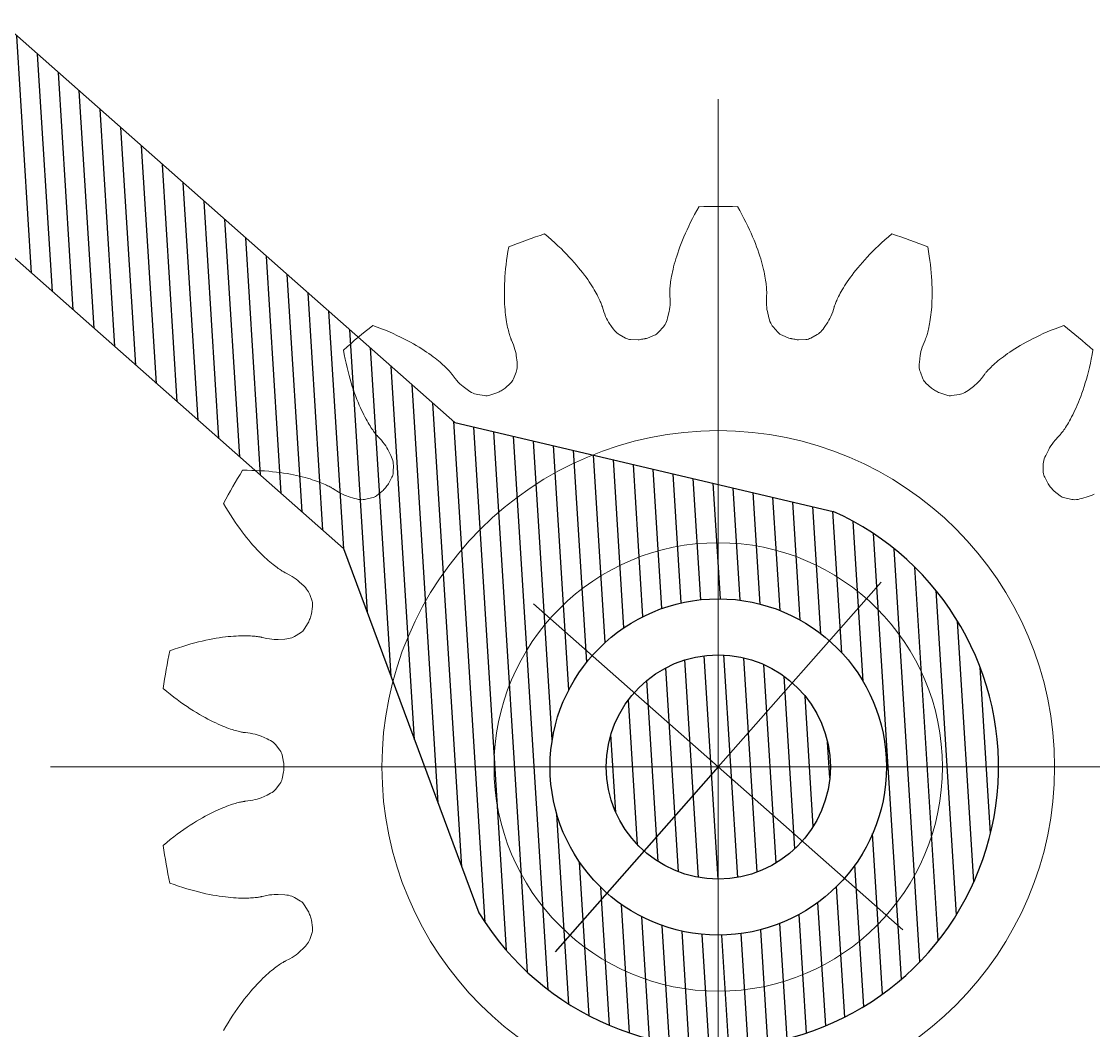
# Model space of a CAD drawing. Header units: millimetres. Extents: x 278858 to 279223, y 218711 to 219074.
# Drawn here: x 278970.84 to 278989.97, y 218970.13 to 218988.13 of the extents above; entities that cross this region are included whole.
import ezdxf

# ---------------------------------------------------------------- set-up
doc = ezdxf.new("R2010")
doc.units = ezdxf.units.MM
doc.header["$LTSCALE"] = 2
doc.linetypes.add('AM_ISO08W050', pattern=[18, 12, -1.5, 3, -1.5])
doc.linetypes.add('AM_ISO08W050x2', pattern=[9, 6, -0.75, 1.5, -0.75])
doc.layers.add('AM_7', color=1, linetype='AM_ISO08W050', lineweight=25)
doc.layers.add('AM_9', color=251, linetype='Continuous', lineweight=15)

# ---------------------------------------------------------------- blocks, each defined once
blk = doc.blocks.new('lancetta sec')
h = blk.add_hatch()
h.set_pattern_fill('_USER', color=256, scale=0.35, angle=45, style=0, pattern_type=0)
h.set_pattern_definition([(45, (-332841.5242, -222688.39116), (-0.2474873734, 0.2474873734), [])])
h.paths.add_polyline_path([(4.776, 1.478), (1.5, 7.59), (1.5, 21.968), (0, 26.237), (-1.5, 21.968), (-1.5, 7.59), (-4.776, 1.478, 1.356354)])
h.paths.add_polyline_path([(-3, 0, -1), (3, 0, -1)], flags=16)
h.paths.add_polyline_path([(2, 0, 1), (-2, 0, 1)], flags=0)
for p, q in [((-1.5, 21.968), (-1.5, 7.59)), ((1.5, 21.968), (1.5, 7.59)), ((-1.5, 7.59), (-4.776, 1.478)), ((1.5, 7.59), (4.776, 1.478))]:
    blk.add_line(p, q)
for radius in [3, 2]:
    blk.add_circle((0, 0), radius)
blk.add_arc((0, 0), 5, 162.8005, 17.1995)
at = {"layer": 'AM_7', "linetype": 'AM_ISO08W050x2'}
for q in [(0, 4.394), (-4.394, 0), (4.394, 0), (0, -4.394)]:
    blk.add_line((0, 0), q, dxfattribs=at)

msp = doc.modelspace()

# ---------------------------------------------------------------- linework, layer by layer
for radius in [30.237, 26.237]:
    msp.add_circle((278983.271, 218974.828), radius)
at = {"layer": 'AM_9'}
for p, q in [((278983.271, 218974.828), (278983.271, 218986.739)), ((278982.889, 218984.751), (278982.85, 218984.68)), ((278982.93, 218984.823), (278982.889, 218984.751)), ((278983.653, 218984.751), (278983.612, 218984.823)), ((278983.692, 218984.68), (278983.653, 218984.751)), ((278982.813, 218984.611), (278982.778, 218984.543)), ((278982.85, 218984.68), (278982.813, 218984.611)), ((278983.729, 218984.611), (278983.692, 218984.68)), ((278983.764, 218984.543), (278983.729, 218984.611)), ((278982.714, 218984.411), (278982.685, 218984.347)), ((278982.745, 218984.476), (278982.714, 218984.411)), ((278982.778, 218984.543), (278982.745, 218984.476)), ((278983.797, 218984.476), (278983.764, 218984.543)), ((278983.828, 218984.411), (278983.797, 218984.476)), ((278983.857, 218984.347), (278983.828, 218984.411)), ((278980.236, 218984.283), (278980.173, 218984.336)), ((278980.297, 218984.23), (278980.236, 218984.283)), ((278980.356, 218984.177), (278980.297, 218984.23)), ((278980.412, 218984.125), (278980.356, 218984.177)), ((278982.632, 218984.223), (278982.609, 218984.164)), ((278982.658, 218984.284), (278982.632, 218984.223)), ((278982.685, 218984.347), (278982.658, 218984.284)), ((278983.884, 218984.284), (278983.857, 218984.347)), ((278983.91, 218984.223), (278983.884, 218984.284)), ((278983.933, 218984.164), (278983.91, 218984.223)), ((278986.186, 218984.177), (278986.13, 218984.125)), ((278986.245, 218984.23), (278986.186, 218984.177)), ((278986.306, 218984.283), (278986.245, 218984.23)), ((278986.369, 218984.336), (278986.306, 218984.283)), ((278979.518, 218984.022), (278979.506, 218983.942)), ((278979.533, 218984.103), (278979.518, 218984.022)), ((278980.466, 218984.074), (278980.412, 218984.125)), ((278980.517, 218984.023), (278980.466, 218984.074)), ((278980.566, 218983.973), (278980.517, 218984.023)), ((278982.547, 218983.995), (278982.53, 218983.942)), ((278982.566, 218984.05), (278982.547, 218983.995)), ((278982.587, 218984.106), (278982.566, 218984.05)), ((278982.609, 218984.164), (278982.587, 218984.106)), ((278983.955, 218984.106), (278983.933, 218984.164)), ((278983.976, 218984.05), (278983.955, 218984.106)), ((278983.995, 218983.995), (278983.976, 218984.05)), ((278984.012, 218983.942), (278983.995, 218983.995)), ((278986.025, 218984.023), (278985.976, 218983.973)), ((278986.077, 218984.074), (278986.025, 218984.023)), ((278986.13, 218984.125), (278986.077, 218984.074)), ((278987.024, 218984.022), (278987.009, 218984.103)), ((278987.036, 218983.942), (278987.024, 218984.022)), ((278979.495, 218983.864), (278979.485, 218983.788)), ((278979.506, 218983.942), (278979.495, 218983.864)), ((278980.613, 218983.924), (278980.566, 218983.973)), ((278980.658, 218983.875), (278980.613, 218983.924)), ((278980.701, 218983.827), (278980.658, 218983.875)), ((278980.741, 218983.78), (278980.701, 218983.827)), ((278982.487, 218983.794), (278982.475, 218983.748)), ((278982.5, 218983.842), (278982.487, 218983.794)), ((278982.514, 218983.891), (278982.5, 218983.842)), ((278982.53, 218983.942), (278982.514, 218983.891)), ((278984.028, 218983.891), (278984.012, 218983.942)), ((278984.042, 218983.842), (278984.028, 218983.891)), ((278984.056, 218983.794), (278984.042, 218983.842)), ((278984.067, 218983.748), (278984.056, 218983.794)), ((278985.842, 218983.827), (278985.801, 218983.78)), ((278985.884, 218983.875), (278985.842, 218983.827)), ((278985.929, 218983.924), (278985.884, 218983.875)), ((278985.976, 218983.973), (278985.929, 218983.924)), ((278987.047, 218983.864), (278987.036, 218983.942)), ((278987.057, 218983.788), (278987.047, 218983.864)), ((278979.471, 218983.642), (278979.465, 218983.572)), ((278979.477, 218983.714), (278979.471, 218983.642)), ((278979.485, 218983.788), (278979.477, 218983.714)), ((278980.78, 218983.734), (278980.741, 218983.78)), ((278980.816, 218983.69), (278980.78, 218983.734)), ((278980.85, 218983.646), (278980.816, 218983.69)), ((278980.883, 218983.603), (278980.85, 218983.646)), ((278980.913, 218983.562), (278980.883, 218983.603)), ((278982.446, 218983.622), (278982.439, 218983.584)), ((278982.455, 218983.662), (278982.446, 218983.622)), ((278982.464, 218983.704), (278982.455, 218983.662)), ((278982.475, 218983.748), (278982.464, 218983.704)), ((278984.078, 218983.704), (278984.067, 218983.748)), ((278984.088, 218983.662), (278984.078, 218983.704)), ((278984.096, 218983.622), (278984.088, 218983.662)), ((278984.103, 218983.584), (278984.096, 218983.622)), ((278985.659, 218983.603), (278985.629, 218983.562)), ((278985.692, 218983.646), (278985.659, 218983.603)), ((278985.726, 218983.69), (278985.692, 218983.646)), ((278985.763, 218983.734), (278985.726, 218983.69)), ((278985.801, 218983.78), (278985.763, 218983.734)), ((278987.065, 218983.714), (278987.057, 218983.788)), ((278987.072, 218983.642), (278987.065, 218983.714)), ((278987.077, 218983.572), (278987.072, 218983.642)), ((278979.458, 218983.438), (278979.456, 218983.374)), ((278979.461, 218983.504), (278979.458, 218983.438)), ((278979.465, 218983.572), (278979.461, 218983.504)), ((278980.942, 218983.522), (278980.913, 218983.562)), ((278980.969, 218983.483), (278980.942, 218983.522)), ((278980.994, 218983.445), (278980.969, 218983.483)), ((278981.017, 218983.409), (278980.994, 218983.445)), ((278982.415, 218983.422), (278982.412, 218983.396)), ((278982.418, 218983.45), (278982.415, 218983.422)), ((278982.422, 218983.481), (278982.418, 218983.45)), ((278982.427, 218983.513), (278982.422, 218983.481)), ((278982.432, 218983.547), (278982.427, 218983.513)), ((278982.439, 218983.584), (278982.432, 218983.547)), ((278984.11, 218983.547), (278984.103, 218983.584)), ((278984.115, 218983.513), (278984.11, 218983.547)), ((278984.12, 218983.481), (278984.115, 218983.513)), ((278984.124, 218983.45), (278984.12, 218983.481)), ((278984.127, 218983.422), (278984.124, 218983.45)), ((278984.13, 218983.396), (278984.127, 218983.422)), ((278985.548, 218983.445), (278985.525, 218983.409)), ((278985.573, 218983.483), (278985.548, 218983.445)), ((278985.6, 218983.522), (278985.573, 218983.483)), ((278985.629, 218983.562), (278985.6, 218983.522)), ((278987.081, 218983.504), (278987.077, 218983.572)), ((278987.084, 218983.438), (278987.081, 218983.504)), ((278987.086, 218983.374), (278987.084, 218983.438)), ((278979.456, 218983.374), (278979.455, 218983.312)), ((278979.455, 218983.312), (278979.455, 218983.252)), ((278979.455, 218983.252), (278979.456, 218983.195)), ((278981.039, 218983.374), (278981.017, 218983.409)), ((278981.059, 218983.34), (278981.039, 218983.374)), ((278981.077, 218983.308), (278981.059, 218983.34)), ((278981.094, 218983.278), (278981.077, 218983.308)), ((278981.11, 218983.249), (278981.094, 218983.278)), ((278981.124, 218983.222), (278981.11, 218983.249)), ((278981.136, 218983.197), (278981.124, 218983.222)), ((278982.408, 218983.329), (278982.407, 218983.311)), ((278982.407, 218983.311), (278982.407, 218983.295)), ((278982.407, 218983.295), (278982.407, 218983.281)), ((278982.407, 218983.281), (278982.407, 218983.269)), ((278982.407, 218983.269), (278982.407, 218983.26)), ((278982.407, 218983.26), (278982.408, 218983.252)), ((278982.409, 218983.349), (278982.408, 218983.329)), ((278982.408, 218983.252), (278982.408, 218983.246)), ((278982.408, 218983.246), (278982.408, 218983.243)), ((278982.408, 218983.243), (278982.413, 218983.155)), ((278982.41, 218983.371), (278982.409, 218983.349)), ((278982.412, 218983.396), (278982.41, 218983.371)), ((278984.129, 218983.155), (278984.134, 218983.243)), ((278984.132, 218983.371), (278984.13, 218983.396)), ((278984.133, 218983.349), (278984.132, 218983.371)), ((278984.134, 218983.329), (278984.133, 218983.349)), ((278984.135, 218983.311), (278984.134, 218983.329)), ((278984.134, 218983.252), (278984.135, 218983.26)), ((278984.134, 218983.246), (278984.134, 218983.252)), ((278984.134, 218983.243), (278984.134, 218983.246)), ((278984.135, 218983.295), (278984.135, 218983.311)), ((278984.135, 218983.281), (278984.135, 218983.295)), ((278984.135, 218983.269), (278984.135, 218983.281)), ((278984.135, 218983.26), (278984.135, 218983.269)), ((278985.418, 218983.222), (278985.406, 218983.197)), ((278985.433, 218983.249), (278985.418, 218983.222)), ((278985.448, 218983.278), (278985.433, 218983.249)), ((278985.465, 218983.308), (278985.448, 218983.278)), ((278985.483, 218983.34), (278985.465, 218983.308)), ((278985.503, 218983.374), (278985.483, 218983.34)), ((278985.525, 218983.409), (278985.503, 218983.374)), ((278987.087, 218983.312), (278987.086, 218983.374)), ((278987.086, 218983.195), (278987.087, 218983.252)), ((278987.087, 218983.252), (278987.087, 218983.312)), ((278979.456, 218983.195), (278979.458, 218983.139)), ((278979.458, 218983.139), (278979.46, 218983.086)), ((278979.46, 218983.086), (278979.464, 218983.034)), ((278979.464, 218983.034), (278979.468, 218982.985)), ((278981.148, 218983.173), (278981.136, 218983.197)), ((278981.158, 218983.151), (278981.148, 218983.173)), ((278981.167, 218983.13), (278981.158, 218983.151)), ((278981.175, 218983.112), (278981.167, 218983.13)), ((278981.181, 218983.095), (278981.175, 218983.112)), ((278981.187, 218983.08), (278981.181, 218983.095)), ((278981.192, 218983.067), (278981.187, 218983.08)), ((278981.196, 218983.056), (278981.192, 218983.067)), ((278981.199, 218983.046), (278981.196, 218983.056)), ((278981.201, 218983.039), (278981.199, 218983.046)), ((278981.203, 218983.034), (278981.201, 218983.039)), ((278981.204, 218983.031), (278981.203, 218983.034)), ((278981.23, 218982.946), (278981.204, 218983.031)), ((278982.411, 218983.067), (278982.407, 218983.027)), ((278982.413, 218983.11), (278982.411, 218983.067)), ((278982.413, 218983.155), (278982.413, 218983.11)), ((278984.129, 218983.11), (278984.129, 218983.155)), ((278984.131, 218983.067), (278984.129, 218983.11)), ((278984.135, 218983.027), (278984.131, 218983.067)), ((278985.338, 218983.031), (278985.312, 218982.946)), ((278985.339, 218983.034), (278985.338, 218983.031)), ((278985.341, 218983.039), (278985.339, 218983.034)), ((278985.343, 218983.046), (278985.341, 218983.039)), ((278985.346, 218983.056), (278985.343, 218983.046)), ((278985.35, 218983.067), (278985.346, 218983.056)), ((278985.355, 218983.08), (278985.35, 218983.067)), ((278985.361, 218983.095), (278985.355, 218983.08)), ((278985.367, 218983.112), (278985.361, 218983.095)), ((278985.375, 218983.13), (278985.367, 218983.112)), ((278985.384, 218983.151), (278985.375, 218983.13)), ((278985.394, 218983.173), (278985.384, 218983.151)), ((278985.406, 218983.197), (278985.394, 218983.173)), ((278987.075, 218982.985), (278987.079, 218983.034)), ((278987.079, 218983.034), (278987.082, 218983.086)), ((278987.082, 218983.086), (278987.084, 218983.139)), ((278987.084, 218983.139), (278987.086, 218983.195)), ((278979.468, 218982.985), (278979.472, 218982.938)), ((278979.472, 218982.938), (278979.477, 218982.893)), ((278979.477, 218982.893), (278979.482, 218982.85)), ((278979.482, 218982.85), (278979.488, 218982.809)), ((278981.245, 218982.904), (278981.23, 218982.946)), ((278981.262, 218982.865), (278981.245, 218982.904)), ((278981.279, 218982.828), (278981.262, 218982.865)), ((278982.368, 218982.84), (278982.359, 218982.806)), ((278982.395, 218982.955), (278982.368, 218982.84)), ((278982.402, 218982.99), (278982.395, 218982.955)), ((278982.407, 218983.027), (278982.402, 218982.99)), ((278984.14, 218982.99), (278984.135, 218983.027)), ((278984.147, 218982.955), (278984.14, 218982.99)), ((278984.174, 218982.84), (278984.147, 218982.955)), ((278984.184, 218982.806), (278984.174, 218982.84)), ((278985.28, 218982.865), (278985.263, 218982.828)), ((278985.297, 218982.904), (278985.28, 218982.865)), ((278985.312, 218982.946), (278985.297, 218982.904)), ((278987.054, 218982.809), (278987.06, 218982.85)), ((278987.06, 218982.85), (278987.065, 218982.893)), ((278987.065, 218982.893), (278987.07, 218982.938)), ((278987.07, 218982.938), (278987.075, 218982.985)), ((278977.186, 218982.675), (278977.108, 218982.703)), ((278977.261, 218982.646), (278977.186, 218982.675)), ((278979.488, 218982.809), (278979.494, 218982.771)), ((278979.494, 218982.771), (278979.501, 218982.735)), ((278979.501, 218982.735), (278979.507, 218982.701)), ((278979.507, 218982.701), (278979.514, 218982.669)), ((278979.514, 218982.669), (278979.521, 218982.639)), ((278981.297, 218982.795), (278981.279, 218982.828)), ((278981.315, 218982.765), (278981.297, 218982.795)), ((278981.38, 218982.666), (278981.315, 218982.765)), ((278981.4, 218982.637), (278981.38, 218982.666)), ((278982.292, 218982.679), (278982.207, 218982.582)), ((278982.308, 218982.698), (278982.292, 218982.679)), ((278982.322, 218982.721), (278982.308, 218982.698)), ((278982.336, 218982.746), (278982.322, 218982.721)), ((278982.348, 218982.775), (278982.336, 218982.746)), ((278982.359, 218982.806), (278982.348, 218982.775)), ((278984.194, 218982.775), (278984.184, 218982.806)), ((278984.207, 218982.746), (278984.194, 218982.775)), ((278984.22, 218982.721), (278984.207, 218982.746)), ((278984.235, 218982.698), (278984.22, 218982.721)), ((278984.25, 218982.679), (278984.235, 218982.698)), ((278984.335, 218982.582), (278984.25, 218982.679)), ((278985.163, 218982.666), (278985.142, 218982.637)), ((278985.227, 218982.765), (278985.163, 218982.666)), ((278985.246, 218982.795), (278985.227, 218982.765)), ((278985.263, 218982.828), (278985.246, 218982.795)), ((278987.021, 218982.639), (278987.028, 218982.669)), ((278987.028, 218982.669), (278987.035, 218982.701)), ((278987.035, 218982.701), (278987.041, 218982.735)), ((278987.041, 218982.735), (278987.048, 218982.771)), ((278987.048, 218982.771), (278987.054, 218982.809)), ((278989.356, 218982.675), (278989.281, 218982.646)), ((278989.434, 218982.703), (278989.356, 218982.675)), ((278977.334, 218982.617), (278977.261, 218982.646)), ((278977.404, 218982.587), (278977.334, 218982.617)), ((278977.473, 218982.557), (278977.404, 218982.587)), ((278977.538, 218982.527), (278977.473, 218982.557)), ((278977.602, 218982.496), (278977.538, 218982.527)), ((278977.663, 218982.466), (278977.602, 218982.496)), ((278977.721, 218982.436), (278977.663, 218982.466)), ((278979.521, 218982.639), (278979.527, 218982.611)), ((278979.527, 218982.611), (278979.534, 218982.585)), ((278979.534, 218982.585), (278979.54, 218982.562)), ((278979.54, 218982.562), (278979.547, 218982.541)), ((278979.547, 218982.541), (278979.553, 218982.521)), ((278979.553, 218982.521), (278979.558, 218982.504)), ((278979.558, 218982.504), (278979.563, 218982.489)), ((278979.563, 218982.489), (278979.568, 218982.476)), ((278979.568, 218982.476), (278979.572, 218982.465)), ((278979.572, 218982.465), (278979.576, 218982.456)), ((278979.576, 218982.456), (278979.579, 218982.449)), ((278981.421, 218982.611), (278981.4, 218982.637)), ((278981.442, 218982.589), (278981.421, 218982.611)), ((278981.463, 218982.57), (278981.442, 218982.589)), ((278981.485, 218982.553), (278981.463, 218982.57)), ((278981.506, 218982.54), (278981.485, 218982.553)), ((278981.619, 218982.479), (278981.506, 218982.54)), ((278981.642, 218982.468), (278981.619, 218982.479)), ((278981.664, 218982.46), (278981.642, 218982.468)), ((278981.686, 218982.455), (278981.664, 218982.46)), ((278981.708, 218982.454), (278981.686, 218982.455)), ((278981.989, 218982.472), (278981.966, 218982.468)), ((278982.01, 218982.478), (278981.989, 218982.472)), ((278982.131, 218982.529), (278982.01, 218982.478)), ((278982.151, 218982.537), (278982.131, 218982.529)), ((278982.171, 218982.549), (278982.151, 218982.537)), ((278982.189, 218982.564), (278982.171, 218982.549)), ((278982.207, 218982.582), (278982.189, 218982.564)), ((278984.353, 218982.564), (278984.335, 218982.582)), ((278984.371, 218982.549), (278984.353, 218982.564)), ((278984.391, 218982.537), (278984.371, 218982.549)), ((278984.411, 218982.529), (278984.391, 218982.537)), ((278984.532, 218982.478), (278984.411, 218982.529)), ((278984.553, 218982.472), (278984.532, 218982.478)), ((278984.576, 218982.468), (278984.553, 218982.472)), ((278984.856, 218982.455), (278984.834, 218982.454)), ((278984.878, 218982.46), (278984.856, 218982.455)), ((278984.9, 218982.468), (278984.878, 218982.46)), ((278984.923, 218982.479), (278984.9, 218982.468)), ((278985.036, 218982.54), (278984.923, 218982.479)), ((278985.057, 218982.553), (278985.036, 218982.54)), ((278985.079, 218982.57), (278985.057, 218982.553)), ((278985.1, 218982.589), (278985.079, 218982.57)), ((278985.121, 218982.611), (278985.1, 218982.589)), ((278985.142, 218982.637), (278985.121, 218982.611)), ((278986.963, 218982.449), (278986.966, 218982.456)), ((278986.966, 218982.456), (278986.97, 218982.465)), ((278986.97, 218982.465), (278986.974, 218982.476)), ((278986.974, 218982.476), (278986.979, 218982.489)), ((278986.979, 218982.489), (278986.984, 218982.504)), ((278986.984, 218982.504), (278986.99, 218982.521)), ((278986.99, 218982.521), (278986.995, 218982.541)), ((278986.995, 218982.541), (278987.002, 218982.562)), ((278987.002, 218982.562), (278987.008, 218982.585)), ((278987.008, 218982.585), (278987.015, 218982.611)), ((278987.015, 218982.611), (278987.021, 218982.639)), ((278988.879, 218982.466), (278988.821, 218982.436)), ((278988.94, 218982.496), (278988.879, 218982.466)), ((278989.004, 218982.527), (278988.94, 218982.496)), ((278989.07, 218982.557), (278989.004, 218982.527)), ((278989.138, 218982.587), (278989.07, 218982.557)), ((278989.208, 218982.617), (278989.138, 218982.587)), ((278989.281, 218982.646), (278989.208, 218982.617)), ((278976.586, 218982.265), (278976.6, 218982.184)), ((278977.778, 218982.405), (278977.721, 218982.436)), ((278977.832, 218982.375), (278977.778, 218982.405)), ((278977.884, 218982.345), (278977.832, 218982.375)), ((278977.933, 218982.316), (278977.884, 218982.345)), ((278977.981, 218982.286), (278977.933, 218982.316)), ((278978.026, 218982.257), (278977.981, 218982.286)), ((278979.579, 218982.449), (278979.581, 218982.444)), ((278979.581, 218982.444), (278979.582, 218982.44)), ((278979.582, 218982.44), (278979.617, 218982.359)), ((278979.617, 218982.359), (278979.632, 218982.317)), ((278979.632, 218982.317), (278979.645, 218982.276)), ((278979.645, 218982.276), (278979.655, 218982.237)), ((278981.84, 218982.448), (278981.708, 218982.454)), ((278981.862, 218982.449), (278981.84, 218982.448)), ((278981.884, 218982.453), (278981.862, 218982.449)), ((278984.68, 218982.449), (278984.658, 218982.453)), ((278984.702, 218982.448), (278984.68, 218982.449)), ((278984.834, 218982.454), (278984.702, 218982.448)), ((278986.887, 218982.237), (278986.897, 218982.276)), ((278986.897, 218982.276), (278986.91, 218982.317)), ((278986.91, 218982.317), (278986.925, 218982.359)), ((278986.925, 218982.359), (278986.96, 218982.44)), ((278986.96, 218982.44), (278986.961, 218982.444)), ((278986.961, 218982.444), (278986.963, 218982.449)), ((278988.562, 218982.286), (278988.517, 218982.257)), ((278988.609, 218982.316), (278988.562, 218982.286)), ((278988.658, 218982.345), (278988.609, 218982.316)), ((278988.71, 218982.375), (278988.658, 218982.345)), ((278988.764, 218982.405), (278988.71, 218982.375)), ((278988.821, 218982.436), (278988.764, 218982.405)), ((278989.942, 218982.184), (278989.956, 218982.265)), ((278976.6, 218982.184), (278976.616, 218982.105)), ((278976.616, 218982.105), (278976.632, 218982.028)), ((278978.068, 218982.229), (278978.026, 218982.257)), ((278978.109, 218982.201), (278978.068, 218982.229)), ((278978.148, 218982.173), (278978.109, 218982.201)), ((278978.184, 218982.146), (278978.148, 218982.173)), ((278978.218, 218982.12), (278978.184, 218982.146)), ((278978.251, 218982.095), (278978.218, 218982.12)), ((278978.281, 218982.07), (278978.251, 218982.095)), ((278979.655, 218982.237), (278979.663, 218982.2)), ((278979.663, 218982.2), (278979.668, 218982.166)), ((278979.668, 218982.166), (278979.682, 218982.048)), ((278986.86, 218982.048), (278986.874, 218982.166)), ((278986.874, 218982.166), (278986.879, 218982.2)), ((278986.879, 218982.2), (278986.887, 218982.237)), ((278988.291, 218982.095), (278988.261, 218982.07)), ((278988.324, 218982.12), (278988.291, 218982.095)), ((278988.358, 218982.146), (278988.324, 218982.12)), ((278988.395, 218982.173), (278988.358, 218982.146)), ((278988.433, 218982.201), (278988.395, 218982.173)), ((278988.474, 218982.229), (278988.433, 218982.201)), ((278988.517, 218982.257), (278988.474, 218982.229)), ((278989.91, 218982.028), (278989.926, 218982.105)), ((278989.926, 218982.105), (278989.942, 218982.184)), ((278976.632, 218982.028), (278976.649, 218981.953)), ((278976.649, 218981.953), (278976.667, 218981.881)), ((278978.309, 218982.047), (278978.281, 218982.07)), ((278978.335, 218982.024), (278978.309, 218982.047)), ((278978.36, 218982.002), (278978.335, 218982.024)), ((278978.382, 218981.981), (278978.36, 218982.002)), ((278978.403, 218981.962), (278978.382, 218981.981)), ((278978.422, 218981.943), (278978.403, 218981.962)), ((278978.439, 218981.926), (278978.422, 218981.943)), ((278978.454, 218981.91), (278978.439, 218981.926)), ((278978.468, 218981.895), (278978.454, 218981.91)), ((278978.48, 218981.882), (278978.468, 218981.895)), ((278978.491, 218981.87), (278978.48, 218981.882)), ((278979.674, 218981.894), (278979.666, 218981.87)), ((278979.68, 218981.92), (278979.674, 218981.894)), ((278979.684, 218981.949), (278979.68, 218981.92)), ((278979.682, 218982.048), (278979.685, 218982.013)), ((278979.686, 218981.98), (278979.684, 218981.949)), ((278979.685, 218982.013), (278979.686, 218981.98)), ((278986.857, 218982.013), (278986.86, 218982.048)), ((278986.857, 218981.98), (278986.857, 218982.013)), ((278986.858, 218981.949), (278986.857, 218981.98)), ((278986.862, 218981.92), (278986.858, 218981.949)), ((278986.868, 218981.894), (278986.862, 218981.92)), ((278986.876, 218981.87), (278986.868, 218981.894)), ((278988.062, 218981.882), (278988.051, 218981.87)), ((278988.074, 218981.895), (278988.062, 218981.882)), ((278988.088, 218981.91), (278988.074, 218981.895)), ((278988.103, 218981.926), (278988.088, 218981.91)), ((278988.12, 218981.943), (278988.103, 218981.926)), ((278988.139, 218981.962), (278988.12, 218981.943)), ((278988.16, 218981.981), (278988.139, 218981.962)), ((278988.182, 218982.002), (278988.16, 218981.981)), ((278988.207, 218982.024), (278988.182, 218982.002)), ((278988.233, 218982.047), (278988.207, 218982.024)), ((278988.261, 218982.07), (278988.233, 218982.047)), ((278989.875, 218981.881), (278989.893, 218981.953)), ((278989.893, 218981.953), (278989.91, 218982.028)), ((278976.667, 218981.881), (278976.685, 218981.811)), ((278976.685, 218981.811), (278976.704, 218981.743)), ((278976.704, 218981.743), (278976.723, 218981.678)), ((278978.5, 218981.859), (278978.491, 218981.87)), ((278978.507, 218981.85), (278978.5, 218981.859)), ((278978.513, 218981.842), (278978.507, 218981.85)), ((278978.518, 218981.836), (278978.513, 218981.842)), ((278978.521, 218981.832), (278978.518, 218981.836)), ((278978.523, 218981.829), (278978.521, 218981.832)), ((278978.576, 218981.759), (278978.523, 218981.829)), ((278978.605, 218981.724), (278978.576, 218981.759)), ((278978.634, 218981.693), (278978.605, 218981.724)), ((278978.663, 218981.665), (278978.634, 218981.693)), ((278979.596, 218981.707), (278979.582, 218981.69)), ((278979.609, 218981.728), (278979.596, 218981.707)), ((278979.619, 218981.751), (278979.609, 218981.728)), ((278979.666, 218981.87), (278979.619, 218981.751)), ((278986.923, 218981.751), (278986.876, 218981.87)), ((278986.934, 218981.728), (278986.923, 218981.751)), ((278986.946, 218981.707), (278986.934, 218981.728)), ((278986.96, 218981.69), (278986.946, 218981.707)), ((278987.908, 218981.693), (278987.879, 218981.665)), ((278987.937, 218981.724), (278987.908, 218981.693)), ((278987.966, 218981.759), (278987.937, 218981.724)), ((278988.019, 218981.829), (278987.966, 218981.759)), ((278988.021, 218981.832), (278988.019, 218981.829)), ((278988.024, 218981.836), (278988.021, 218981.832)), ((278988.029, 218981.842), (278988.024, 218981.836)), ((278988.035, 218981.85), (278988.029, 218981.842)), ((278988.042, 218981.859), (278988.035, 218981.85)), ((278988.051, 218981.87), (278988.042, 218981.859)), ((278989.819, 218981.678), (278989.838, 218981.743)), ((278989.838, 218981.743), (278989.857, 218981.811)), ((278989.857, 218981.811), (278989.875, 218981.881)), ((278976.723, 218981.678), (278976.743, 218981.615)), ((278976.743, 218981.615), (278976.763, 218981.554)), ((278976.763, 218981.554), (278976.783, 218981.495)), ((278978.691, 218981.639), (278978.663, 218981.665)), ((278978.718, 218981.617), (278978.691, 218981.639)), ((278978.813, 218981.546), (278978.718, 218981.617)), ((278978.842, 218981.526), (278978.813, 218981.546)), ((278978.87, 218981.509), (278978.842, 218981.526)), ((278978.898, 218981.495), (278978.87, 218981.509)), ((278979.32, 218981.499), (278979.194, 218981.46)), ((278979.34, 218981.508), (278979.32, 218981.499)), ((278979.36, 218981.519), (278979.34, 218981.508)), ((278979.452, 218981.572), (278979.432, 218981.561)), ((278979.469, 218981.585), (278979.452, 218981.572)), ((278979.567, 218981.674), (278979.469, 218981.585)), ((278979.582, 218981.69), (278979.567, 218981.674)), ((278986.976, 218981.674), (278986.96, 218981.69)), ((278987.073, 218981.585), (278986.976, 218981.674)), ((278987.09, 218981.572), (278987.073, 218981.585)), ((278987.11, 218981.561), (278987.09, 218981.572)), ((278987.202, 218981.508), (278987.182, 218981.519)), ((278987.222, 218981.499), (278987.202, 218981.508)), ((278987.348, 218981.46), (278987.222, 218981.499)), ((278987.672, 218981.509), (278987.644, 218981.495)), ((278987.7, 218981.526), (278987.672, 218981.509)), ((278987.729, 218981.546), (278987.7, 218981.526)), ((278987.824, 218981.617), (278987.729, 218981.546)), ((278987.851, 218981.639), (278987.824, 218981.617)), ((278987.879, 218981.665), (278987.851, 218981.639)), ((278989.759, 218981.495), (278989.779, 218981.554)), ((278989.779, 218981.554), (278989.799, 218981.615)), ((278989.799, 218981.615), (278989.819, 218981.678)), ((278976.783, 218981.495), (278976.804, 218981.439)), ((278976.804, 218981.439), (278976.825, 218981.385)), ((278976.825, 218981.385), (278976.845, 218981.334)), ((278976.845, 218981.334), (278976.866, 218981.284)), ((278978.925, 218981.484), (278978.898, 218981.495)), ((278978.95, 218981.476), (278978.925, 218981.484)), ((278978.975, 218981.471), (278978.95, 218981.476)), ((278979.102, 218981.452), (278978.975, 218981.471)), ((278979.127, 218981.45), (278979.102, 218981.452)), ((278979.151, 218981.45), (278979.127, 218981.45)), ((278979.173, 218981.454), (278979.151, 218981.45)), ((278979.194, 218981.46), (278979.173, 218981.454)), ((278987.369, 218981.454), (278987.348, 218981.46)), ((278987.391, 218981.45), (278987.369, 218981.454)), ((278987.415, 218981.45), (278987.391, 218981.45)), ((278987.44, 218981.452), (278987.415, 218981.45)), ((278987.567, 218981.471), (278987.44, 218981.452)), ((278987.592, 218981.476), (278987.567, 218981.471)), ((278987.617, 218981.484), (278987.592, 218981.476)), ((278987.644, 218981.495), (278987.617, 218981.484)), ((278989.676, 218981.284), (278989.697, 218981.334)), ((278989.697, 218981.334), (278989.718, 218981.385)), ((278989.718, 218981.385), (278989.738, 218981.439)), ((278989.738, 218981.439), (278989.759, 218981.495)), ((278976.866, 218981.284), (278976.887, 218981.237)), ((278976.887, 218981.237), (278976.907, 218981.192)), ((278976.907, 218981.192), (278976.928, 218981.149)), ((278976.928, 218981.149), (278976.948, 218981.109)), ((278989.595, 218981.109), (278989.615, 218981.149)), ((278989.615, 218981.149), (278989.635, 218981.192)), ((278989.635, 218981.192), (278989.655, 218981.237)), ((278989.655, 218981.237), (278989.676, 218981.284)), ((278976.948, 218981.109), (278976.967, 218981.071)), ((278976.967, 218981.071), (278976.987, 218981.034)), ((278976.987, 218981.034), (278977.006, 218981)), ((278977.006, 218981), (278977.024, 218980.968)), ((278977.024, 218980.968), (278977.042, 218980.939)), ((278977.042, 218980.939), (278977.059, 218980.911)), ((278989.483, 218980.911), (278989.5, 218980.939)), ((278989.5, 218980.939), (278989.518, 218980.968)), ((278989.518, 218980.968), (278989.536, 218981)), ((278989.536, 218981), (278989.555, 218981.034)), ((278989.555, 218981.034), (278989.575, 218981.071)), ((278989.575, 218981.071), (278989.595, 218981.109)), ((278977.059, 218980.911), (278977.076, 218980.885)), ((278977.076, 218980.885), (278977.091, 218980.861)), ((278977.091, 218980.861), (278977.106, 218980.839)), ((278977.106, 218980.839), (278977.12, 218980.82)), ((278977.12, 218980.82), (278977.134, 218980.802)), ((278977.134, 218980.802), (278977.146, 218980.786)), ((278977.146, 218980.786), (278977.157, 218980.771)), ((278977.157, 218980.771), (278977.167, 218980.759)), ((278977.167, 218980.759), (278977.176, 218980.748)), ((278977.176, 218980.748), (278977.184, 218980.739)), ((278977.184, 218980.739), (278977.19, 218980.732)), ((278989.352, 218980.732), (278989.359, 218980.739)), ((278989.359, 218980.739), (278989.366, 218980.748)), ((278989.366, 218980.748), (278989.375, 218980.759)), ((278989.375, 218980.759), (278989.385, 218980.771)), ((278989.385, 218980.771), (278989.396, 218980.786)), ((278989.396, 218980.786), (278989.409, 218980.802)), ((278989.409, 218980.802), (278989.422, 218980.82)), ((278989.422, 218980.82), (278989.436, 218980.839)), ((278989.436, 218980.839), (278989.451, 218980.861)), ((278989.451, 218980.861), (278989.467, 218980.885)), ((278989.467, 218980.885), (278989.483, 218980.911)), ((278977.19, 218980.732), (278977.195, 218980.726)), ((278977.195, 218980.726), (278977.199, 218980.722)), ((278977.199, 218980.722), (278977.201, 218980.72)), ((278977.201, 218980.72), (278977.261, 218980.655)), ((278977.261, 218980.655), (278977.29, 218980.621)), ((278977.29, 218980.621), (278977.316, 218980.587)), ((278977.316, 218980.587), (278977.339, 218980.554)), ((278977.339, 218980.554), (278977.359, 218980.522)), ((278989.183, 218980.522), (278989.203, 218980.554)), ((278989.203, 218980.554), (278989.226, 218980.587)), ((278989.226, 218980.587), (278989.252, 218980.621)), ((278989.252, 218980.621), (278989.281, 218980.655)), ((278989.281, 218980.655), (278989.341, 218980.72)), ((278989.341, 218980.72), (278989.343, 218980.722)), ((278989.343, 218980.722), (278989.347, 218980.726)), ((278989.347, 218980.726), (278989.352, 218980.732)), ((278977.359, 218980.522), (278977.376, 218980.491)), ((278977.376, 218980.491), (278977.429, 218980.385)), ((278977.429, 218980.385), (278977.444, 218980.353)), ((278977.444, 218980.353), (278977.456, 218980.322)), ((278989.086, 218980.322), (278989.098, 218980.353)), ((278989.098, 218980.353), (278989.113, 218980.385)), ((278989.113, 218980.385), (278989.166, 218980.491)), ((278989.166, 218980.491), (278989.183, 218980.522)), ((278977.456, 218980.322), (278977.465, 218980.293)), ((278977.465, 218980.293), (278977.471, 218980.264)), ((278977.471, 218980.264), (278977.474, 218980.238)), ((278977.475, 218980.213), (278977.472, 218980.084)), ((278977.474, 218980.238), (278977.475, 218980.213)), ((278989.067, 218980.213), (278989.068, 218980.238)), ((278989.07, 218980.084), (278989.067, 218980.213)), ((278989.068, 218980.238), (278989.071, 218980.264)), ((278989.071, 218980.264), (278989.077, 218980.293)), ((278989.077, 218980.293), (278989.086, 218980.322)), ((278974.869, 218980.12), (278974.786, 218980.121)), ((278974.95, 218980.119), (278974.869, 218980.12)), ((278975.028, 218980.116), (278974.95, 218980.119)), ((278975.105, 218980.112), (278975.028, 218980.116)), ((278975.179, 218980.108), (278975.105, 218980.112)), ((278975.251, 218980.102), (278975.179, 218980.108)), ((278975.321, 218980.095), (278975.251, 218980.102)), ((278975.389, 218980.087), (278975.321, 218980.095)), ((278975.454, 218980.079), (278975.389, 218980.087)), ((278975.518, 218980.07), (278975.454, 218980.079)), ((278975.579, 218980.06), (278975.518, 218980.07)), ((278975.638, 218980.049), (278975.579, 218980.06)), ((278975.694, 218980.038), (278975.638, 218980.049)), ((278975.749, 218980.027), (278975.694, 218980.038)), ((278975.801, 218980.015), (278975.749, 218980.027)), ((278975.851, 218980.003), (278975.801, 218980.015)), ((278975.899, 218979.991), (278975.851, 218980.003)), ((278975.945, 218979.978), (278975.899, 218979.991)), ((278975.988, 218979.965), (278975.945, 218979.978)), ((278977.449, 218979.995), (278977.388, 218979.878)), ((278977.458, 218980.014), (278977.449, 218979.995)), ((278977.465, 218980.036), (278977.458, 218980.014)), ((278977.47, 218980.059), (278977.465, 218980.036)), ((278977.472, 218980.084), (278977.47, 218980.059)), ((278989.072, 218980.059), (278989.07, 218980.084)), ((278989.077, 218980.036), (278989.072, 218980.059)), ((278989.084, 218980.014), (278989.077, 218980.036)), ((278989.094, 218979.995), (278989.084, 218980.014)), ((278989.155, 218979.878), (278989.094, 218979.995)), ((278976.029, 218979.952), (278975.988, 218979.965)), ((278976.068, 218979.94), (278976.029, 218979.952)), ((278976.105, 218979.927), (278976.068, 218979.94)), ((278976.14, 218979.914), (278976.105, 218979.927)), ((278976.172, 218979.902), (278976.14, 218979.914)), ((278976.202, 218979.89), (278976.172, 218979.902)), ((278976.231, 218979.878), (278976.202, 218979.89)), ((278976.257, 218979.867), (278976.231, 218979.878)), ((278976.281, 218979.856), (278976.257, 218979.867)), ((278976.303, 218979.845), (278976.281, 218979.856)), ((278976.323, 218979.835), (278976.303, 218979.845)), ((278976.341, 218979.826), (278976.323, 218979.835)), ((278976.357, 218979.818), (278976.341, 218979.826)), ((278976.371, 218979.81), (278976.357, 218979.818)), ((278976.383, 218979.803), (278976.371, 218979.81)), ((278976.393, 218979.797), (278976.383, 218979.803)), ((278976.401, 218979.792), (278976.393, 218979.797)), ((278976.408, 218979.788), (278976.401, 218979.792)), ((278976.412, 218979.785), (278976.408, 218979.788)), ((278976.415, 218979.783), (278976.412, 218979.785)), ((278976.489, 218979.735), (278976.415, 218979.783)), ((278977.307, 218979.778), (278977.293, 218979.761)), ((278977.376, 218979.859), (278977.361, 218979.842)), ((278977.388, 218979.878), (278977.376, 218979.859)), ((278989.167, 218979.859), (278989.155, 218979.878)), ((278989.181, 218979.842), (278989.167, 218979.859)), ((278989.249, 218979.761), (278989.235, 218979.778)), ((278976.528, 218979.713), (278976.489, 218979.735)), ((278976.566, 218979.693), (278976.528, 218979.713)), ((278976.603, 218979.676), (278976.566, 218979.693)), ((278976.638, 218979.662), (278976.603, 218979.676)), ((278976.671, 218979.651), (278976.638, 218979.662)), ((278976.784, 218979.616), (278976.671, 218979.651)), ((278976.818, 218979.608), (278976.784, 218979.616)), ((278976.851, 218979.601), (278976.818, 218979.608)), ((278976.882, 218979.598), (278976.851, 218979.601)), ((278976.91, 218979.596), (278976.882, 218979.598)), ((278976.937, 218979.598), (278976.91, 218979.596)), ((278976.962, 218979.601), (278976.937, 218979.598)), ((278977.088, 218979.627), (278976.962, 218979.601)), ((278977.112, 218979.633), (278977.088, 218979.627)), ((278977.135, 218979.642), (278977.112, 218979.633)), ((278977.155, 218979.653), (278977.135, 218979.642)), ((278977.172, 218979.665), (278977.155, 218979.653)), ((278977.277, 218979.746), (278977.172, 218979.665)), ((278977.293, 218979.761), (278977.277, 218979.746)), ((278989.265, 218979.746), (278989.249, 218979.761)), ((278989.37, 218979.665), (278989.265, 218979.746)), ((278989.388, 218979.653), (278989.37, 218979.665)), ((278989.408, 218979.642), (278989.388, 218979.653)), ((278989.43, 218979.633), (278989.408, 218979.642)), ((278989.454, 218979.627), (278989.43, 218979.633)), ((278989.58, 218979.601), (278989.454, 218979.627)), ((278989.605, 218979.598), (278989.58, 218979.601)), ((278989.632, 218979.596), (278989.605, 218979.598)), ((278989.661, 218979.598), (278989.632, 218979.596)), ((278989.691, 218979.601), (278989.661, 218979.598)), ((278989.724, 218979.608), (278989.691, 218979.601)), ((278989.758, 218979.616), (278989.724, 218979.608)), ((278989.871, 218979.651), (278989.758, 218979.616)), ((278989.905, 218979.662), (278989.871, 218979.651)), ((278989.94, 218979.676), (278989.905, 218979.662)), ((278989.976, 218979.693), (278989.94, 218979.676)), ((278974.445, 218979.53), (278974.487, 218979.459)), ((278974.487, 218979.459), (278974.529, 218979.39)), ((278974.529, 218979.39), (278974.57, 218979.323)), ((278974.57, 218979.323), (278974.612, 218979.259)), ((278974.612, 218979.259), (278974.653, 218979.197)), ((278974.653, 218979.197), (278974.694, 218979.137)), ((278974.694, 218979.137), (278974.735, 218979.08)), ((278974.735, 218979.08), (278974.776, 218979.025)), ((278974.776, 218979.025), (278974.816, 218978.973)), ((278974.816, 218978.973), (278974.855, 218978.922)), ((278974.855, 218978.922), (278974.894, 218978.874)), ((278974.894, 218978.874), (278974.933, 218978.829)), ((278974.933, 218978.829), (278974.971, 218978.785)), ((278974.971, 218978.785), (278975.008, 218978.744)), ((278975.008, 218978.744), (278975.044, 218978.704)), ((278975.044, 218978.704), (278975.08, 218978.667)), ((278975.08, 218978.667), (278975.114, 218978.632)), ((278975.114, 218978.632), (278975.148, 218978.599)), ((278975.148, 218978.599), (278975.181, 218978.567)), ((278975.181, 218978.567), (278975.213, 218978.538)), ((278975.213, 218978.538), (278975.243, 218978.511)), ((278975.243, 218978.511), (278975.273, 218978.485)), ((278975.273, 218978.485), (278975.301, 218978.461)), ((278975.301, 218978.461), (278975.328, 218978.44)), ((278975.328, 218978.44), (278975.353, 218978.419)), ((278975.353, 218978.419), (278975.378, 218978.401)), ((278975.378, 218978.401), (278975.401, 218978.384)), ((278975.401, 218978.384), (278975.422, 218978.368)), ((278975.422, 218978.368), (278975.442, 218978.355)), ((278975.442, 218978.355), (278975.461, 218978.342)), ((278975.461, 218978.342), (278975.478, 218978.331)), ((278975.478, 218978.331), (278975.493, 218978.322)), ((278975.493, 218978.322), (278975.507, 218978.313)), ((278975.507, 218978.313), (278975.519, 218978.306)), ((278975.519, 218978.306), (278975.529, 218978.301)), ((278975.529, 218978.301), (278975.538, 218978.296)), ((278975.538, 218978.296), (278975.544, 218978.293)), ((278975.544, 218978.293), (278975.549, 218978.29)), ((278975.549, 218978.29), (278975.553, 218978.289)), ((278975.553, 218978.289), (278975.631, 218978.248)), ((278975.631, 218978.248), (278975.67, 218978.226)), ((278975.67, 218978.226), (278975.706, 218978.203)), ((278975.706, 218978.203), (278975.739, 218978.18)), ((278975.739, 218978.18), (278975.768, 218978.156)), ((278975.768, 218978.156), (278975.795, 218978.133)), ((278975.795, 218978.133), (278975.881, 218978.052)), ((278975.881, 218978.052), (278975.906, 218978.027)), ((278975.906, 218978.027), (278975.928, 218978.002)), ((278975.928, 218978.002), (278975.946, 218977.977)), ((278975.946, 218977.977), (278975.961, 218977.953)), ((278975.961, 218977.953), (278975.974, 218977.929)), ((278975.974, 218977.929), (278975.983, 218977.906)), ((278975.983, 218977.906), (278976.024, 218977.784)), ((278976.033, 218977.692), (278976.015, 218977.561)), ((278976.024, 218977.784), (278976.031, 218977.759)), ((278976.031, 218977.759), (278976.034, 218977.736)), ((278976.035, 218977.713), (278976.033, 218977.692)), ((278976.034, 218977.736), (278976.035, 218977.713)), ((278976.01, 218977.54), (278976.003, 218977.518)), ((278976.015, 218977.561), (278976.01, 218977.54)), ((278975.956, 218977.399), (278975.886, 218977.288)), ((278975.966, 218977.419), (278975.956, 218977.399)), ((278975.974, 218977.44), (278975.966, 218977.419)), ((278974.193, 218977.102), (278974.13, 218977.089)), ((278974.253, 218977.113), (278974.193, 218977.102)), ((278974.312, 218977.124), (278974.253, 218977.113)), ((278974.369, 218977.133), (278974.312, 218977.124)), ((278974.425, 218977.141), (278974.369, 218977.133)), ((278974.478, 218977.147), (278974.425, 218977.141)), ((278974.529, 218977.153), (278974.478, 218977.147)), ((278974.578, 218977.158), (278974.529, 218977.153)), ((278974.625, 218977.162), (278974.578, 218977.158)), ((278974.67, 218977.164), (278974.625, 218977.162)), ((278974.713, 218977.166), (278974.67, 218977.164)), ((278974.754, 218977.168), (278974.713, 218977.166)), ((278974.793, 218977.168), (278974.754, 218977.168)), ((278974.83, 218977.168), (278974.793, 218977.168)), ((278974.865, 218977.168), (278974.83, 218977.168)), ((278974.898, 218977.167), (278974.865, 218977.168)), ((278974.928, 218977.166), (278974.898, 218977.167)), ((278974.957, 218977.164), (278974.928, 218977.166)), ((278974.983, 218977.162), (278974.957, 218977.164)), ((278975.007, 218977.159), (278974.983, 218977.162)), ((278975.029, 218977.157), (278975.007, 218977.159)), ((278975.049, 218977.155), (278975.029, 218977.157)), ((278975.067, 218977.152), (278975.049, 218977.155)), ((278975.083, 218977.15), (278975.067, 218977.152)), ((278975.097, 218977.147), (278975.083, 218977.15)), ((278975.108, 218977.145), (278975.097, 218977.147)), ((278975.118, 218977.143), (278975.108, 218977.145)), ((278975.125, 218977.141), (278975.118, 218977.143)), ((278975.131, 218977.14), (278975.125, 218977.141)), ((278975.134, 218977.139), (278975.131, 218977.14)), ((278975.22, 218977.119), (278975.134, 218977.139)), ((278975.264, 218977.112), (278975.22, 218977.119)), ((278975.307, 218977.106), (278975.264, 218977.112)), ((278975.347, 218977.103), (278975.307, 218977.106)), ((278975.384, 218977.102), (278975.347, 218977.103)), ((278975.42, 218977.103), (278975.384, 218977.102)), ((278975.538, 218977.109), (278975.42, 218977.103)), ((278975.573, 218977.112), (278975.538, 218977.109)), ((278975.606, 218977.118), (278975.573, 218977.112)), ((278975.636, 218977.125), (278975.606, 218977.118)), ((278975.663, 218977.133), (278975.636, 218977.125)), ((278975.688, 218977.144), (278975.663, 218977.133)), ((278975.71, 218977.156), (278975.688, 218977.144)), ((278975.82, 218977.223), (278975.71, 218977.156)), ((278975.84, 218977.237), (278975.82, 218977.223)), ((278975.858, 218977.253), (278975.84, 218977.237)), ((278975.874, 218977.27), (278975.858, 218977.253)), ((278975.886, 218977.288), (278975.874, 218977.27)), ((278973.566, 218976.928), (278973.488, 218976.899)), ((278973.642, 218976.954), (278973.566, 218976.928)), ((278973.717, 218976.978), (278973.642, 218976.954)), ((278973.79, 218977.001), (278973.717, 218976.978)), ((278973.861, 218977.022), (278973.79, 218977.001)), ((278973.931, 218977.041), (278973.861, 218977.022)), ((278973.999, 218977.058), (278973.931, 218977.041)), ((278974.066, 218977.074), (278973.999, 218977.058)), ((278974.13, 218977.089), (278974.066, 218977.074)), ((278973.37, 218976.228), (278973.433, 218976.175)), ((278973.433, 218976.175), (278973.496, 218976.124)), ((278973.496, 218976.124), (278973.558, 218976.076)), ((278973.558, 218976.076), (278973.619, 218976.03)), ((278973.619, 218976.03), (278973.679, 218975.986)), ((278973.679, 218975.986), (278973.738, 218975.944)), ((278973.738, 218975.944), (278973.796, 218975.904)), ((278973.796, 218975.904), (278973.853, 218975.867)), ((278973.853, 218975.867), (278973.908, 218975.831)), ((278973.908, 218975.831), (278973.963, 218975.797)), ((278973.963, 218975.797), (278974.016, 218975.765)), ((278974.016, 218975.765), (278974.068, 218975.736)), ((278974.068, 218975.736), (278974.118, 218975.708)), ((278974.118, 218975.708), (278974.167, 218975.681)), ((278974.167, 218975.681), (278974.215, 218975.657)), ((278974.215, 218975.657), (278974.261, 218975.634)), ((278974.261, 218975.634), (278974.306, 218975.613)), ((278974.306, 218975.613), (278974.349, 218975.593)), ((278974.349, 218975.593), (278974.39, 218975.575)), ((278974.39, 218975.575), (278974.43, 218975.558)), ((278974.43, 218975.558), (278974.468, 218975.543)), ((278974.468, 218975.543), (278974.504, 218975.529)), ((278974.504, 218975.529), (278974.539, 218975.516)), ((278974.539, 218975.516), (278974.572, 218975.505)), ((278974.572, 218975.505), (278974.603, 218975.495)), ((278974.603, 218975.495), (278974.632, 218975.486)), ((278974.632, 218975.486), (278974.659, 218975.478)), ((278974.659, 218975.478), (278974.685, 218975.47)), ((278974.685, 218975.47), (278974.708, 218975.464)), ((278974.708, 218975.464), (278974.73, 218975.459)), ((278974.73, 218975.459), (278974.75, 218975.455)), ((278974.75, 218975.455), (278974.767, 218975.451)), ((278974.767, 218975.451), (278974.783, 218975.448)), ((278974.783, 218975.448), (278974.797, 218975.445)), ((278974.797, 218975.445), (278974.808, 218975.443)), ((278974.808, 218975.443), (278974.818, 218975.442)), ((278974.818, 218975.442), (278974.826, 218975.441)), ((278974.826, 218975.441), (278974.831, 218975.44)), ((278974.831, 218975.44), (278974.835, 218975.44)), ((278974.835, 218975.44), (278974.922, 218975.429)), ((278974.922, 218975.429), (278974.966, 218975.421)), ((278974.966, 218975.421), (278975.008, 218975.412)), ((278975.008, 218975.412), (278975.047, 218975.401)), ((278975.047, 218975.401), (278975.082, 218975.389)), ((278975.082, 218975.389), (278975.115, 218975.377)), ((278975.115, 218975.377), (278975.224, 218975.33)), ((278975.224, 218975.33), (278975.256, 218975.315)), ((278975.256, 218975.315), (278975.285, 218975.299)), ((278975.285, 218975.299), (278975.311, 218975.282)), ((278975.311, 218975.282), (278975.334, 218975.264)), ((278975.334, 218975.264), (278975.353, 218975.246)), ((278975.353, 218975.246), (278975.37, 218975.227)), ((278975.37, 218975.227), (278975.45, 218975.127)), ((278975.45, 218975.127), (278975.465, 218975.106)), ((278975.465, 218975.106), (278975.476, 218975.086)), ((278975.476, 218975.086), (278975.485, 218975.064)), ((278975.485, 218975.064), (278975.49, 218975.043)), ((278975.49, 218975.043), (278975.518, 218974.915)), ((278983.271, 218974.828), (278971.361, 218974.828)), ((278975.518, 218974.915), (278975.521, 218974.893)), ((278975.521, 218974.893), (278975.521, 218974.87)), ((278983.271, 218974.828), (278995.181, 218974.828)), ((278983.271, 218974.828), (278983.271, 218962.918)), ((278975.49, 218974.614), (278975.485, 218974.592)), ((278975.518, 218974.742), (278975.49, 218974.614)), ((278975.521, 218974.764), (278975.518, 218974.742)), ((278975.521, 218974.787), (278975.521, 218974.764)), ((278975.37, 218974.429), (278975.353, 218974.411)), ((278975.45, 218974.53), (278975.37, 218974.429)), ((278975.465, 218974.55), (278975.45, 218974.53)), ((278975.476, 218974.571), (278975.465, 218974.55)), ((278975.485, 218974.592), (278975.476, 218974.571)), ((278974.966, 218974.236), (278974.922, 218974.228)), ((278975.008, 218974.245), (278974.966, 218974.236)), ((278975.047, 218974.256), (278975.008, 218974.245)), ((278975.082, 218974.267), (278975.047, 218974.256)), ((278975.115, 218974.28), (278975.082, 218974.267)), ((278975.224, 218974.327), (278975.115, 218974.28)), ((278975.256, 218974.342), (278975.224, 218974.327)), ((278975.285, 218974.358), (278975.256, 218974.342)), ((278975.311, 218974.375), (278975.285, 218974.358)), ((278975.334, 218974.392), (278975.311, 218974.375)), ((278975.353, 218974.411), (278975.334, 218974.392)), ((278974.306, 218974.044), (278974.261, 218974.023)), ((278974.349, 218974.064), (278974.306, 218974.044)), ((278974.39, 218974.082), (278974.349, 218974.064)), ((278974.43, 218974.099), (278974.39, 218974.082)), ((278974.468, 218974.114), (278974.43, 218974.099)), ((278974.504, 218974.128), (278974.468, 218974.114)), ((278974.539, 218974.14), (278974.504, 218974.128)), ((278974.572, 218974.152), (278974.539, 218974.14)), ((278974.603, 218974.162), (278974.572, 218974.152)), ((278974.632, 218974.171), (278974.603, 218974.162)), ((278974.659, 218974.179), (278974.632, 218974.171)), ((278974.685, 218974.186), (278974.659, 218974.179)), ((278974.708, 218974.193), (278974.685, 218974.186)), ((278974.73, 218974.198), (278974.708, 218974.193)), ((278974.75, 218974.202), (278974.73, 218974.198)), ((278974.767, 218974.206), (278974.75, 218974.202)), ((278974.783, 218974.209), (278974.767, 218974.206)), ((278974.797, 218974.212), (278974.783, 218974.209)), ((278974.808, 218974.213), (278974.797, 218974.212)), ((278974.818, 218974.215), (278974.808, 218974.213)), ((278974.826, 218974.216), (278974.818, 218974.215)), ((278974.831, 218974.216), (278974.826, 218974.216)), ((278974.835, 218974.217), (278974.831, 218974.216)), ((278974.922, 218974.228), (278974.835, 218974.217)), ((278973.963, 218973.86), (278973.908, 218973.826)), ((278974.016, 218973.891), (278973.963, 218973.86)), ((278974.068, 218973.921), (278974.016, 218973.891)), ((278974.118, 218973.949), (278974.068, 218973.921)), ((278974.167, 218973.976), (278974.118, 218973.949)), ((278974.215, 218974), (278974.167, 218973.976)), ((278974.261, 218974.023), (278974.215, 218974)), ((278973.679, 218973.671), (278973.619, 218973.627)), ((278973.738, 218973.713), (278973.679, 218973.671)), ((278973.796, 218973.753), (278973.738, 218973.713)), ((278973.853, 218973.79), (278973.796, 218973.753)), ((278973.908, 218973.826), (278973.853, 218973.79)), ((278973.433, 218973.482), (278973.37, 218973.429)), ((278973.496, 218973.532), (278973.433, 218973.482)), ((278973.558, 218973.581), (278973.496, 218973.532)), ((278973.619, 218973.627), (278973.558, 218973.581)), ((278973.488, 218972.757), (278973.566, 218972.729)), ((278973.566, 218972.729), (278973.642, 218972.703)), ((278973.642, 218972.703), (278973.717, 218972.679)), ((278973.717, 218972.679), (278973.79, 218972.656)), ((278973.79, 218972.656), (278973.861, 218972.635)), ((278973.861, 218972.635), (278973.931, 218972.616)), ((278973.931, 218972.616), (278973.999, 218972.599)), ((278973.999, 218972.599), (278974.066, 218972.583)), ((278974.066, 218972.583), (278974.13, 218972.568)), ((278974.13, 218972.568), (278974.193, 218972.555)), ((278974.193, 218972.555), (278974.253, 218972.543)), ((278974.253, 218972.543), (278974.312, 218972.533)), ((278974.312, 218972.533), (278974.369, 218972.524)), ((278974.369, 218972.524), (278974.425, 218972.516)), ((278974.425, 218972.516), (278974.478, 218972.509)), ((278975.083, 218972.507), (278975.097, 218972.51)), ((278975.097, 218972.51), (278975.108, 218972.512)), ((278975.108, 218972.512), (278975.118, 218972.514)), ((278975.118, 218972.514), (278975.125, 218972.515)), ((278975.125, 218972.515), (278975.131, 218972.517)), ((278975.131, 218972.517), (278975.134, 218972.518)), ((278975.134, 218972.518), (278975.22, 218972.537)), ((278975.22, 218972.537), (278975.264, 218972.545)), ((278975.264, 218972.545), (278975.307, 218972.55)), ((278975.307, 218972.55), (278975.347, 218972.554)), ((278975.347, 218972.554), (278975.384, 218972.555)), ((278975.384, 218972.555), (278975.42, 218972.554)), ((278975.42, 218972.554), (278975.538, 218972.548)), ((278975.538, 218972.548), (278975.573, 218972.544)), ((278975.573, 218972.544), (278975.606, 218972.539)), ((278975.606, 218972.539), (278975.636, 218972.532)), ((278975.636, 218972.532), (278975.663, 218972.523)), ((278975.663, 218972.523), (278975.688, 218972.513)), ((278975.688, 218972.513), (278975.71, 218972.501)), ((278974.478, 218972.509), (278974.529, 218972.504)), ((278974.529, 218972.504), (278974.578, 218972.499)), ((278974.578, 218972.499), (278974.625, 218972.495)), ((278974.625, 218972.495), (278974.67, 218972.492)), ((278974.67, 218972.492), (278974.713, 218972.49)), ((278974.713, 218972.49), (278974.754, 218972.489)), ((278974.754, 218972.489), (278974.793, 218972.488)), ((278974.793, 218972.488), (278974.83, 218972.488)), ((278974.83, 218972.488), (278974.865, 218972.489)), ((278974.865, 218972.489), (278974.898, 218972.49)), ((278974.898, 218972.49), (278974.928, 218972.491)), ((278974.928, 218972.491), (278974.957, 218972.493)), ((278974.957, 218972.493), (278974.983, 218972.495)), ((278974.983, 218972.495), (278975.007, 218972.497)), ((278975.007, 218972.497), (278975.029, 218972.5)), ((278975.029, 218972.5), (278975.049, 218972.502)), ((278975.049, 218972.502), (278975.067, 218972.505)), ((278975.067, 218972.505), (278975.083, 218972.507)), ((278975.71, 218972.501), (278975.82, 218972.434)), ((278975.82, 218972.434), (278975.84, 218972.42)), ((278975.84, 218972.42), (278975.858, 218972.404)), ((278975.858, 218972.404), (278975.874, 218972.387)), ((278975.874, 218972.387), (278975.886, 218972.369)), ((278975.886, 218972.369), (278975.956, 218972.258)), ((278975.956, 218972.258), (278975.966, 218972.238)), ((278975.966, 218972.238), (278975.974, 218972.217)), ((278976.003, 218972.139), (278976.01, 218972.117)), ((278976.01, 218972.117), (278976.015, 218972.096)), ((278976.015, 218972.096), (278976.033, 218971.965)), ((278976.033, 218971.965), (278976.035, 218971.943)), ((278976.035, 218971.943), (278976.034, 218971.921)), ((278975.983, 218971.751), (278975.974, 218971.728)), ((278976.024, 218971.873), (278975.983, 218971.751)), ((278976.031, 218971.897), (278976.024, 218971.873)), ((278976.034, 218971.921), (278976.031, 218971.897)), ((278975.881, 218971.605), (278975.795, 218971.524)), ((278975.906, 218971.63), (278975.881, 218971.605)), ((278975.928, 218971.655), (278975.906, 218971.63)), ((278975.946, 218971.68), (278975.928, 218971.655)), ((278975.961, 218971.704), (278975.946, 218971.68)), ((278975.974, 218971.728), (278975.961, 218971.704)), ((278975.544, 218971.364), (278975.538, 218971.361)), ((278975.549, 218971.367), (278975.544, 218971.364)), ((278975.553, 218971.368), (278975.549, 218971.367)), ((278975.631, 218971.408), (278975.553, 218971.368)), ((278975.67, 218971.431), (278975.631, 218971.408)), ((278975.706, 218971.454), (278975.67, 218971.431)), ((278975.739, 218971.477), (278975.706, 218971.454)), ((278975.768, 218971.5), (278975.739, 218971.477)), ((278975.795, 218971.524), (278975.768, 218971.5)), ((278975.273, 218971.172), (278975.243, 218971.146)), ((278975.301, 218971.195), (278975.273, 218971.172)), ((278975.328, 218971.217), (278975.301, 218971.195)), ((278975.353, 218971.238), (278975.328, 218971.217)), ((278975.378, 218971.256), (278975.353, 218971.238)), ((278975.401, 218971.273), (278975.378, 218971.256)), ((278975.422, 218971.288), (278975.401, 218971.273)), ((278975.442, 218971.302), (278975.422, 218971.288)), ((278975.461, 218971.315), (278975.442, 218971.302)), ((278975.478, 218971.326), (278975.461, 218971.315)), ((278975.493, 218971.335), (278975.478, 218971.326)), ((278975.507, 218971.343), (278975.493, 218971.335)), ((278975.519, 218971.35), (278975.507, 218971.343)), ((278975.529, 218971.356), (278975.519, 218971.35)), ((278975.538, 218971.361), (278975.529, 218971.356)), ((278975.08, 218970.99), (278975.044, 218970.953)), ((278975.114, 218971.025), (278975.08, 218970.99)), ((278975.148, 218971.058), (278975.114, 218971.025)), ((278975.181, 218971.089), (278975.148, 218971.058)), ((278975.213, 218971.119), (278975.181, 218971.089)), ((278975.243, 218971.146), (278975.213, 218971.119)), ((278974.933, 218970.828), (278974.894, 218970.782)), ((278974.971, 218970.872), (278974.933, 218970.828)), ((278975.008, 218970.913), (278974.971, 218970.872)), ((278975.044, 218970.953), (278975.008, 218970.913)), ((278974.776, 218970.632), (278974.735, 218970.577)), ((278974.816, 218970.684), (278974.776, 218970.632)), ((278974.855, 218970.734), (278974.816, 218970.684)), ((278974.894, 218970.782), (278974.855, 218970.734)), ((278974.653, 218970.46), (278974.612, 218970.398)), ((278974.694, 218970.52), (278974.653, 218970.46)), ((278974.735, 218970.577), (278974.694, 218970.52)), ((278974.529, 218970.267), (278974.487, 218970.198)), ((278974.57, 218970.334), (278974.529, 218970.267)), ((278974.612, 218970.398), (278974.57, 218970.334)), ((278974.487, 218970.198), (278974.445, 218970.126))]:
    msp.add_line(p, q, dxfattribs=at)
for radius in [6, 4, 3]:
    msp.add_circle((278983.271, 218974.828), radius, dxfattribs=at)
for radius, start, end in [(10, 88.0471, 91.9529), (10, 108.0471, 111.9529), (10, 68.0471, 71.9529), (10, 128.0471, 131.9529), (10, 48.0471, 51.9529), (7.75, 99.6913, 100.3087), (7.75, 79.6913, 80.3087), (7.75, 119.6913, 120.3087), (7.75, 59.6913, 60.3087), (10, 148.0471, 151.9529), (7.75, 139.6913, 140.3087), (7.75, 39.6913, 40.3087), (7.75, 159.6913, 160.3087), (10, 168.0471, 171.9529), (7.75, 179.6913, 180.3087), (10, 188.0471, 191.9529), (7.75, 199.6913, 200.3087)]:
    msp.add_arc((278983.271, 218974.828), radius, start, end, dxfattribs=at)

# ---------------------------------------------------------------- block references
at = {"rotation": 48.57565095650703}
msp.add_blockref('lancetta sec', (278983.271, 218974.828), dxfattribs=at)

doc.saveas('drawing.dxf')
